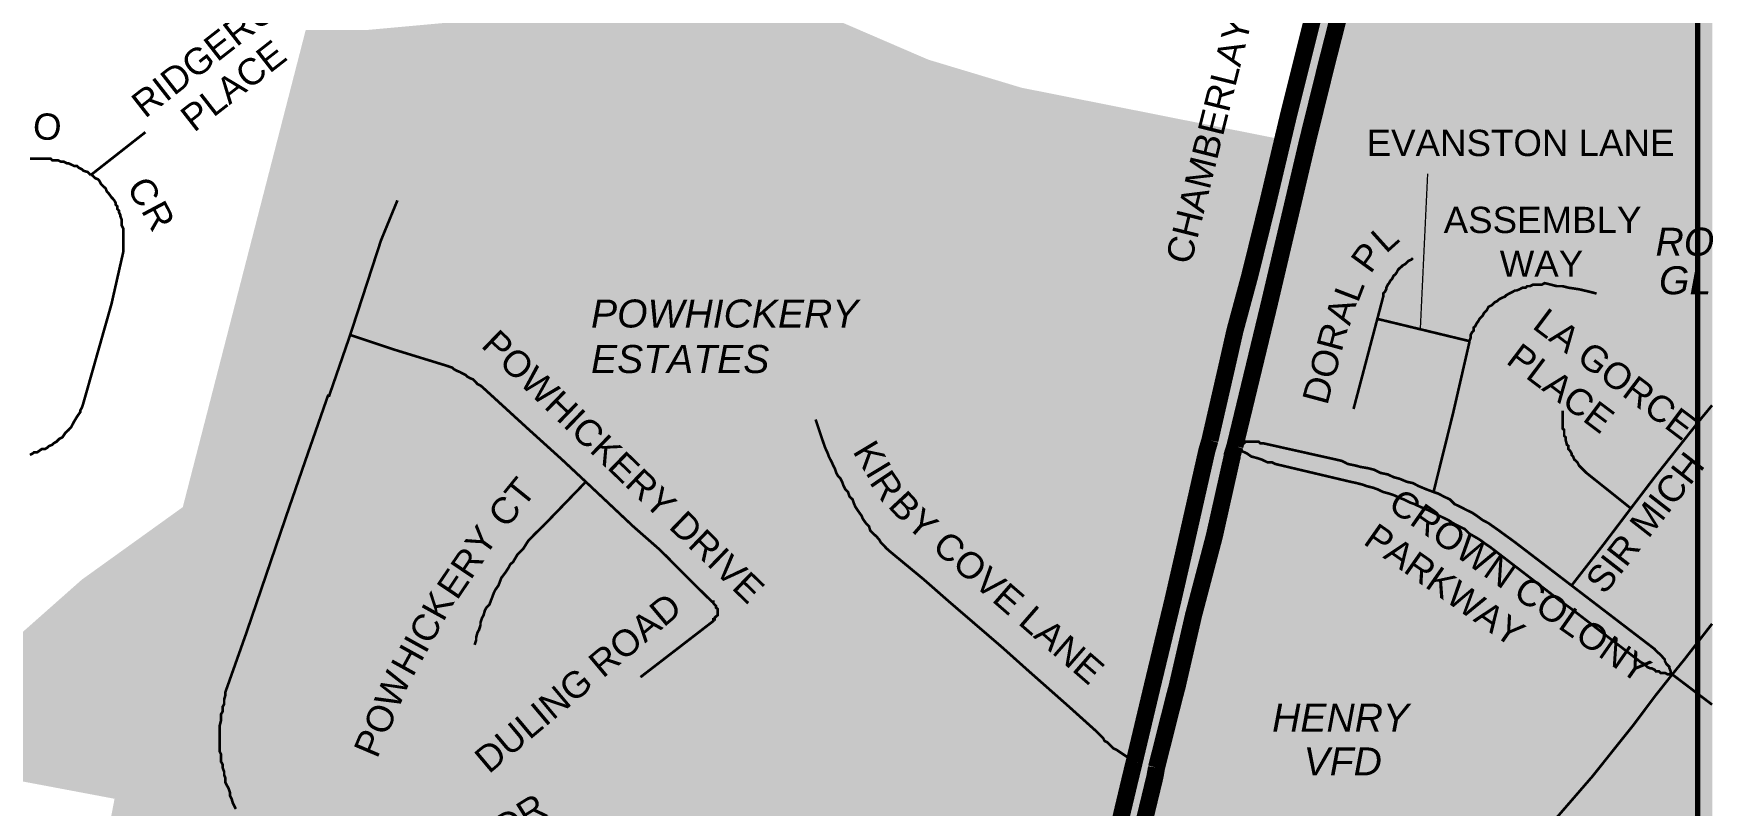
# Model space of a CAD drawing. Header units: millimetres. Extents: x 10 to 1080, y 12 to 847.
# Drawn here: x 853 to 948.9, y 164.4 to 208.5 of the extents above; entities that cross this region are included whole.
import ezdxf

# ---------------------------------------------------------------- set-up
doc = ezdxf.new("R2010")
doc.units = ezdxf.units.MM

msp = doc.modelspace()

# ---------------------------------------------------------------- hatches: boundary and pattern name
at = {"layer": 'H', "linetype": 'CONTINUOUS'}
for points in [[(666.662, 31.15), (665.903, 33.443), (664.88, 36.318), (663.875, 38.77), (662.093, 40.217), (659.289, 41.91), (657.772, 43.938), (656.255, 45.896), (654.05, 46.655), (651.757, 46.99), (650.064, 48.772), (648.458, 50.624), (646.254, 51.223), (643.89, 52.158), (641.932, 53.94), (639.815, 54.857), (635.582, 54.698), (633.642, 56.056), (631.613, 57.062), (628.562, 57.997), (626.533, 59.514), (625.598, 62.054), (625.934, 65.105), (625.422, 67.557), (625.087, 71.12), (640.168, 68.492), (651.757, 71.455), (733.637, 96.855), (744.802, 101.688), (768.932, 110.825), (770.537, 108.038), (779.851, 91.687), (789.852, 98.884), (786.624, 110.067), (785.019, 114.97), (789.428, 121.25), (795.69, 119.133), (800.594, 116.84), (805.427, 115.235), (810.595, 111.672), (813.135, 110.578), (815.411, 111.936), (817.28, 112.607), (821.761, 111.936), (824.988, 112.43), (814.74, 133.773), (848.695, 119.133), (853.087, 141.058), (857.585, 164.765), (846.825, 166.793), (848.695, 169.845), (849.877, 172.632), (851.994, 173.99), (855.715, 177.288), (861.483, 181.434), (868.504, 208.703), (871.978, 208.703), (876.635, 209.127), (884.079, 210.308), (890.094, 210.573), (894.08, 210.573), (899.16, 209.127), (904.064, 207.01), (909.391, 205.405), (924.295, 202.442), (925.23, 204.717), (932.427, 239.095), (932.18, 250.79), (932.85, 263.56), (919.392, 263.56), (919.639, 266.524), (921.755, 295.663), (933.362, 292.858), (933.785, 301.925), (932.18, 309.122), (930.822, 316.988), (929.128, 324.944), (928.441, 325.208), (880.78, 334.01), (892.387, 394.458), (910.59, 400.72), (912.865, 405.13), (894.997, 430.953), (887.307, 452.12), (877.058, 452.79), (872.913, 457.2), (866.634, 465.42), (857.074, 472.775), (845.22, 475.58), (837.512, 475.58), (826.17, 473.534), (817.28, 476.762), (811.018, 480.995), (806.362, 486.322), (803.222, 489.197), (840.475, 538.815), (834.637, 551.692), (849.207, 566.244), (850.724, 566.332), (853.017, 566.42), (855.292, 566.596), (857.673, 566.755), (860.037, 566.932), (862.401, 567.09), (864.87, 567.267), (867.234, 567.514), (869.597, 567.69), (872.067, 567.937), (874.518, 568.113), (876.882, 568.36), (879.334, 568.537), (881.803, 568.713), (884.167, 568.96), (886.619, 569.136), (889, 569.295), (891.364, 569.472), (893.815, 569.56), (896.108, 569.718), (898.472, 569.807), (900.853, 569.895), (903.129, 569.895), (905.422, 569.895), (907.627, 569.895), (909.814, 569.807), (912.354, 569.718), (916.675, 569.63), (918.88, 569.63), (920.997, 569.718), (923.202, 569.895), (925.318, 570.054), (927.523, 570.142), (929.64, 570.318), (931.827, 570.477), (936.149, 570.742), (940.47, 570.9), (944.704, 570.742), (948.849, 570.318), (948.849, 28.751), (667.297, 28.751), (666.662, 31.15)], [(942.834, 193.375), (941.405, 193.375), (940.982, 194.645), (940.558, 193.375), (939.2, 193.375), (940.294, 192.528), (939.871, 191.17), (940.982, 192.017), (942.164, 191.17), (941.74, 192.528), (942.834, 193.375), (942.834, 193.375)], [(873.407, 190.5), (871.978, 190.5), (871.555, 191.77), (871.132, 190.5), (869.774, 190.5), (870.867, 189.653), (870.444, 188.295), (871.555, 189.142), (872.737, 188.295), (872.314, 189.653), (873.407, 190.5), (873.407, 190.5)], [(937.172, 189.9), (935.725, 189.9), (935.302, 191.17), (934.879, 189.9), (933.521, 189.9), (934.632, 189.054), (934.208, 187.713), (935.302, 188.56), (936.484, 187.713), (936.061, 189.054), (937.172, 189.9), (937.172, 189.9)], [(885.014, 183.303), (883.567, 183.303), (883.144, 184.573), (882.721, 183.303), (881.38, 183.303), (882.474, 182.457), (882.05, 181.098), (883.144, 181.945), (884.343, 181.098), (883.92, 182.457), (885.014, 183.303), (885.014, 183.303)], [(925.054, 183.815), (923.625, 183.815), (923.202, 185.085), (922.778, 183.815), (921.42, 183.815), (922.514, 182.968), (922.091, 181.61), (923.202, 182.457), (924.384, 181.61), (923.96, 182.968), (925.054, 183.815), (925.054, 183.815)], [(935.478, 183.127), (934.032, 183.127), (933.609, 184.397), (933.185, 183.127), (931.827, 183.127), (932.938, 182.28), (932.515, 180.94), (933.609, 181.786), (934.791, 180.94), (934.367, 182.28), (935.478, 183.127), (935.478, 183.127)], [(945.462, 179.917), (944.033, 179.917), (943.61, 181.187), (943.187, 179.917), (941.828, 179.917), (942.922, 179.07), (942.499, 177.712), (943.61, 178.558), (944.792, 177.712), (944.368, 179.07), (945.462, 179.917), (945.462, 179.917)], [(927.259, 177.2), (925.83, 177.2), (925.407, 178.47), (924.983, 177.2), (923.625, 177.2), (924.719, 176.354), (924.295, 175.013), (925.407, 175.86), (926.588, 175.013), (926.165, 176.354), (927.259, 177.2), (927.259, 177.2)], [(867.992, 174.837), (866.563, 174.837), (866.14, 176.107), (865.717, 174.837), (864.358, 174.837), (865.452, 173.99), (865.029, 172.632), (866.14, 173.478), (867.322, 172.632), (866.898, 173.99), (867.992, 174.837), (867.992, 174.837)], [(920.062, 173.478), (920.15, 173.902), (920.397, 174.325), (919.974, 174.66), (919.974, 174.413), (919.815, 173.99), (919.639, 173.743), (919.639, 173.478), (919.639, 173.232), (919.815, 172.896), (919.974, 172.473), (919.974, 172.208), (920.397, 172.632), (920.15, 172.967), (920.062, 173.478), (920.062, 173.478)], [(923.29, 173.478), (923.114, 174.166), (922.778, 174.748), (922.179, 175.084), (921.508, 175.26), (920.75, 175.084), (920.238, 174.748), (919.815, 174.166), (919.727, 173.478), (919.815, 172.808), (920.238, 172.208), (920.75, 171.873), (921.085, 171.697), (921.508, 171.697), (921.844, 171.697), (922.179, 171.873), (922.778, 172.208), (923.114, 172.808), (923.29, 173.478), (923.29, 173.478)], [(921.508, 175.436), (921.244, 175.348), (920.909, 175.172), (920.574, 174.925), (920.238, 174.925), (920.662, 174.413), (920.997, 174.66), (921.508, 174.748), (921.932, 174.66), (922.355, 174.413), (922.69, 174.925), (922.443, 174.925), (922.091, 175.172), (921.755, 175.348), (921.508, 175.436), (921.508, 175.436)], [(923.202, 173.478), (923.202, 173.743), (923.025, 173.99), (922.867, 174.413), (922.867, 174.66), (922.443, 174.325), (922.69, 173.902), (922.778, 173.478), (922.69, 172.967), (922.443, 172.632), (922.867, 172.208), (922.867, 172.473), (923.025, 172.896), (923.202, 173.232), (923.202, 173.478), (923.202, 173.478)], [(920.397, 173.478), (920.485, 173.055), (920.662, 172.632), (921.085, 172.473), (921.508, 172.385), (921.932, 172.473), (922.267, 172.632), (922.514, 173.055), (922.602, 173.478), (922.514, 173.902), (922.267, 174.237), (922.02, 174.237), (922.02, 174.078), (921.173, 174.078), (921.173, 173.567), (921.932, 173.567), (921.932, 173.39), (921.173, 173.39), (921.173, 172.72), (920.997, 172.72), (920.997, 174.237), (922.02, 174.237), (922.267, 174.237), (921.932, 174.502), (921.508, 174.59), (921.085, 174.502), (920.662, 174.237), (920.485, 173.902), (920.397, 173.478), (920.397, 173.478)], [(946.908, 171.962), (945.462, 171.962), (945.039, 173.232), (944.615, 171.962), (943.257, 171.962), (944.368, 171.115), (943.945, 169.757), (945.039, 170.603), (946.221, 169.757), (945.797, 171.115), (946.908, 171.962), (946.908, 171.962)], [(921.508, 171.626), (921.755, 171.626), (922.091, 171.873), (922.443, 172.12), (922.69, 172.12), (922.355, 172.632), (921.932, 172.385), (921.508, 172.297), (920.997, 172.385), (920.662, 172.632), (920.238, 172.12), (920.485, 172.12), (920.909, 171.873), (921.244, 171.626), (921.508, 171.626), (921.508, 171.626)]]:
    msp.add_hatch(color=256, dxfattribs=at).paths.add_polyline_path(points)

# ---------------------------------------------------------------- linework, layer by layer
at = {"layer": 'P'}
for points, const_width in [([(42.245, 29.475), (42.245, 836.683), (948.002, 836.683), (948.002, 29.475), (42.245, 29.475), (42.245, 29.475)], 0.301), ([(927.082, 213.783), (925.901, 208.88), (924.631, 203.8), (923.449, 198.808), (922.426, 194.663), (921.579, 191.523), (921.156, 189.653), (920.15, 185.261)], 0.978), ([(928.194, 212.178), (926.835, 206.851), (925.724, 202.353), (923.537, 193.04), (921.579, 184.926)], 0.978), ([(856.227, 200.413), (859.349, 202.865)], 0.151), ([(852.752, 201.348), (852.911, 201.348), (853.087, 201.348), (853.264, 201.348), (853.422, 201.348), (853.599, 201.348), (853.934, 201.348), (854.022, 201.26), (854.181, 201.26), (854.357, 201.26), (854.534, 201.172), (854.692, 201.172), (854.869, 201.083), (854.957, 201.083), (855.116, 201.013), (855.292, 200.925), (855.451, 200.925), (855.539, 200.836), (855.715, 200.748), (855.804, 200.66), (856.051, 200.589), (856.227, 200.413)], 0.151), ([(932.586, 200.501), (932.162, 191.523)], 0.075), ([(856.227, 200.413), (856.298, 200.413), (856.386, 200.325), (856.474, 200.237), (856.65, 200.166), (856.721, 200.078), (856.809, 199.902), (856.897, 199.813), (857.074, 199.655), (857.144, 199.478), (857.232, 199.39), (857.409, 199.143), (857.497, 199.055), (857.568, 198.967), (857.656, 198.808), (857.656, 198.72), (857.744, 198.632), (857.744, 198.473), (857.832, 198.385), (857.832, 198.296), (857.92, 198.12), (857.92, 198.049), (857.991, 197.873), (857.991, 197.785), (857.991, 197.626), (857.991, 197.538), (858.079, 197.362), (858.079, 197.203), (858.079, 197.115), (858.079, 196.938), (858.079, 196.779), (858.079, 196.691), (858.079, 196.515), (858.079, 196.427), (858.079, 196.268), (858.079, 196.092), (858.079, 196.003), (857.409, 193.04), (856.474, 189.742), (855.804, 187.378), (855.715, 187.113), (855.627, 186.955), (855.627, 186.866), (855.451, 186.619), (855.292, 186.355), (855.204, 186.196), (855.116, 186.02), (855.028, 185.932), (854.957, 185.843), (854.781, 185.685), (854.604, 185.42), (854.445, 185.349), (854.357, 185.261), (854.269, 185.173), (854.11, 185.085), (854.022, 184.997), (853.846, 184.926), (853.758, 184.838), (853.599, 184.75), (853.422, 184.75), (853.175, 184.573), (852.999, 184.573), (852.911, 184.503), (852.752, 184.415)], 0.151), ([(871.044, 191.276), (872.808, 196.691), (873.742, 198.967)], 0.151), ([(931.739, 195.668), (931.651, 195.58), (931.492, 195.509), (931.404, 195.421), (931.316, 195.333), (931.157, 195.245), (931.069, 195.157), (930.981, 195.086), (930.892, 194.998), (930.804, 194.822), (930.734, 194.733), (930.645, 194.663), (930.557, 194.486), (930.469, 194.398), (930.381, 194.239), (930.31, 194.151), (930.222, 193.975), (930.222, 193.887), (930.134, 193.728), (930.046, 193.64), (930.046, 193.463), (929.711, 192.193)], 0.151), ([(934.967, 190.923), (935.038, 191.1), (935.038, 191.276), (935.126, 191.435), (935.214, 191.523), (935.214, 191.699), (935.302, 191.77), (935.39, 191.946), (935.461, 192.035), (935.549, 192.193), (935.637, 192.282), (935.725, 192.37), (935.814, 192.546), (935.884, 192.617), (935.972, 192.705), (936.061, 192.881), (936.237, 192.969), (936.308, 193.04), (936.396, 193.128), (936.572, 193.216), (936.66, 193.305), (936.819, 193.393), (936.995, 193.463), (937.084, 193.552), (937.242, 193.64), (937.419, 193.728), (937.578, 193.816), (937.666, 193.816), (937.842, 193.887), (938.001, 193.975), (938.177, 193.975), (938.265, 194.063), (938.424, 194.063), (938.601, 194.151), (938.777, 194.151), (938.936, 194.151), (939.112, 194.151), (939.271, 194.239), (939.624, 194.151), (939.959, 194.063), (940.294, 194.063), (940.629, 193.975), (941.229, 193.887), (941.899, 193.728), (942.234, 193.64)], 0.151), ([(929.711, 192.193), (928.352, 187.043)], 0.151), ([(934.967, 190.923), (929.711, 192.193)], 0.151), ([(864.517, 164.183), (864.429, 164.342), (864.341, 164.518), (864.27, 164.765), (864.182, 164.941), (864.182, 165.1), (864.094, 165.365), (864.006, 165.523), (863.918, 165.7), (863.918, 165.947), (863.847, 166.123), (863.847, 166.299), (863.759, 166.546), (863.759, 166.723), (863.671, 166.882), (863.671, 167.146), (863.671, 167.305), (863.582, 167.481), (863.582, 167.728), (863.582, 167.905), (863.582, 168.063), (863.582, 168.24), (863.582, 168.663), (863.582, 168.91), (863.671, 169.263), (863.671, 169.598), (863.759, 169.757), (863.759, 170.021), (863.847, 170.18), (863.847, 170.445), (863.918, 170.692), (863.918, 170.868), (864.006, 171.115), (865.117, 174.255), (867.481, 181.187), (868.504, 184.15), (869.774, 187.801), (869.844, 187.801), (871.044, 191.276)], 0.151), ([(871.044, 191.276), (873.584, 190.429), (876.618, 189.495), (876.882, 189.406), (876.97, 189.318), (877.129, 189.23), (877.305, 189.159), (877.464, 189.071), (877.641, 188.983), (877.729, 188.895), (877.888, 188.807), (878.064, 188.736), (878.152, 188.648), (878.311, 188.472), (878.487, 188.383), (878.575, 188.313), (881.274, 185.843), (883.144, 184.15), (884.502, 182.88)], 0.151), ([(932.921, 182.298), (934.032, 186.778), (934.967, 190.853), (934.967, 190.923)], 0.151), ([(944.192, 181.363), (945.55, 183.145), (948.161, 186.443), (948.831, 187.254)], 0.151), ([(915.829, 166.882), (914.806, 167.569), (914.647, 167.64), (914.471, 167.816), (914.294, 167.993), (914.135, 168.063), (914.047, 168.24), (913.871, 168.416), (913.712, 168.575), (912.107, 170.021), (909.814, 172.05), (908.297, 173.408), (907.027, 174.502), (905.245, 176.036), (903.799, 177.306), (901.859, 178.911), (901.682, 179.07), (901.347, 179.423), (901.259, 179.582), (901.1, 179.758), (900.924, 179.917), (900.748, 180.093), (900.677, 180.34), (900.501, 180.516), (900.324, 180.763), (900.254, 180.94), (900.077, 181.187), (899.901, 181.451), (899.83, 181.61), (899.742, 181.875), (899.566, 182.033), (899.478, 182.298), (899.319, 182.457), (899.231, 182.633), (899.142, 182.88), (899.054, 183.056), (898.895, 183.233), (898.807, 183.392), (898.719, 183.656), (898.631, 183.815), (898.56, 183.991), (898.472, 184.15), (898.384, 184.326), (898.296, 184.573), (898.208, 184.75), (898.137, 184.926), (897.625, 186.443)], 0.151), ([(944.192, 181.363), (941.652, 183.392), (941.564, 183.48), (941.476, 183.568), (941.317, 183.727), (941.229, 183.815), (941.141, 183.991), (941.052, 184.079), (940.964, 184.15), (940.894, 184.326), (940.805, 184.415), (940.805, 184.503), (940.717, 184.662), (940.629, 184.75), (940.629, 184.926), (940.541, 184.997), (940.47, 185.261), (940.47, 185.42), (940.382, 185.508), (940.382, 185.685), (940.382, 185.843), (940.294, 185.932), (940.294, 186.108), (940.294, 186.267), (940.294, 186.355), (940.294, 186.531), (940.294, 186.69), (940.294, 186.778), (940.294, 186.955)], 0.151), ([(920.15, 185.261), (919.974, 184.662), (918.616, 178.647), (918.034, 176.107), (916.834, 171.115), (915.829, 166.882)], 0.978), ([(921.579, 184.926), (921.42, 184.415), (921.42, 184.326), (920.397, 179.758), (919.215, 175.26), (918.281, 171.203), (918.104, 170.533), (917.099, 166.546)], 0.978), ([(921.579, 184.926), (921.667, 184.926), (921.755, 184.997), (921.844, 184.997), (921.914, 185.085), (922.002, 185.085), (922.091, 185.085), (922.179, 185.173), (922.338, 185.173), (922.426, 185.173), (922.514, 185.173), (922.602, 185.173), (922.69, 185.173), (922.849, 185.173), (922.937, 185.173), (923.025, 185.085), (923.114, 185.085), (923.184, 185.085), (927.682, 184.079), (928.017, 183.903), (928.441, 183.815), (928.776, 183.727), (929.199, 183.656), (929.534, 183.568), (929.887, 183.392), (930.31, 183.303), (930.645, 183.145), (930.981, 183.056), (931.404, 182.88), (931.739, 182.809), (932.074, 182.633), (932.498, 182.457), (932.921, 182.298)], 0.151), ([(921.579, 184.926), (921.667, 184.838), (921.844, 184.75), (921.914, 184.662), (922.267, 184.503), (922.514, 184.326), (922.849, 184.238), (923.114, 184.15), (923.449, 183.991), (923.537, 183.991), (923.696, 183.991), (923.872, 183.903), (928.194, 182.88), (928.529, 182.809), (928.864, 182.721), (929.111, 182.633), (929.464, 182.545), (929.711, 182.457), (930.046, 182.298), (930.381, 182.21), (930.645, 182.122), (930.981, 181.963), (931.228, 181.875), (931.58, 181.698), (931.827, 181.61), (932.162, 181.451), (932.586, 181.275)], 0.151), ([(884.502, 182.88), (882.05, 180.34), (881.698, 180.005), (881.539, 179.846), (881.204, 179.493), (880.939, 179.07), (880.604, 178.735), (880.357, 178.312), (880.181, 178.153), (880.092, 177.976), (879.934, 177.729), (879.669, 177.377), (879.581, 177.13), (879.51, 176.953), (879.334, 176.706), (879.246, 176.53), (879.158, 176.283), (879.087, 176.107), (878.999, 175.86), (878.822, 175.683), (878.734, 175.525), (878.664, 175.26), (878.575, 175.101), (878.487, 174.837), (878.487, 174.678), (878.399, 174.413), (878.311, 174.255), (878.24, 173.99), (878.24, 173.831), (878.152, 173.567)], 0.151), ([(884.502, 182.88), (887.201, 180.34), (888.647, 179.07), (889.159, 178.576), (889.741, 177.976), (891.699, 176.036), (891.787, 176.036), (891.787, 175.948), (891.858, 175.86), (891.946, 175.772), (891.946, 175.683), (892.034, 175.613), (892.034, 175.525), (892.034, 175.525)], 0.151), ([(932.921, 182.298), (933.185, 182.21), (933.521, 182.033), (933.856, 181.875), (934.12, 181.61), (934.455, 181.451), (934.791, 181.275), (935.126, 181.116), (935.39, 180.94), (935.725, 180.693), (936.061, 180.516), (936.308, 180.34), (936.66, 180.093), (936.995, 179.846), (937.242, 179.67), (937.578, 179.423), (940.805, 176.953)], 0.151), ([(932.586, 181.275), (933.432, 180.852), (933.768, 180.693), (934.032, 180.516), (934.367, 180.34), (934.702, 180.181), (934.967, 179.917), (935.549, 179.582), (935.884, 179.335), (936.149, 179.158), (940.118, 176.107)], 0.151), ([(940.805, 176.953), (942.658, 179.335), (944.192, 181.363)], 0.151), ([(940.805, 176.953), (945.55, 173.32), (945.621, 173.232), (945.709, 173.143), (945.797, 173.073), (945.974, 172.896), (946.132, 172.72), (946.132, 172.649), (946.221, 172.473), (946.309, 172.385), (946.397, 172.297), (946.397, 172.226), (946.468, 172.05), (946.468, 171.962), (946.556, 171.873)], 0.151), ([(892.034, 175.525), (892.034, 175.436), (892.034, 175.348), (892.034, 175.26), (891.946, 175.189), (891.858, 175.101), (891.858, 175.013), (891.787, 175.013), (891.787, 174.925), (887.624, 171.715)], 0.151), ([(940.118, 176.107), (940.805, 175.613), (944.774, 172.561), (944.951, 172.473), (945.039, 172.385), (945.127, 172.297), (945.286, 172.226), (945.374, 172.226), (945.55, 172.138), (945.621, 172.05), (945.797, 172.05), (945.885, 171.962), (946.044, 171.962), (946.132, 171.962), (946.309, 171.873), (946.397, 171.873), (946.556, 171.873)], 0.151), ([(946.556, 171.873), (947.244, 172.72), (948.831, 174.766)], 0.151), ([(936.484, 159.526), (938.689, 162.225), (941.987, 166.035), (944.351, 168.998), (945.55, 170.603), (946.556, 171.873)], 0.151), ([(946.556, 171.873), (948.831, 170.145)], 0.151), ([(915.829, 166.882), (915.564, 165.788), (914.718, 162.225), (914.382, 160.796)], 0.978), ([(917.099, 166.546), (917.011, 166.035), (915.988, 161.802), (915.564, 160.108)], 0.978)]:
    msp.add_lwpolyline(points, dxfattribs=dict(at, const_width=const_width))

# ---------------------------------------------------------------- texts
at = {"layer": 'T', "char_height": 1.5, "attachment_point": 1}
for s, insert, rotation in [('{\\fArial|b0|i0|c0|p18;CHAMBERLAYNE ROAD}', (917.6, 195.6), 76), ('{\\fArial|b0|i0|c0|p18;RIDGERUN}', (858.4, 204.8), 38), ('{\\fArial|b0|i0|c0|p18;PLACE}', (861.2, 204), 38), ('{\\fArial|b0|i0|c0|p18;O}', (853, 204), 355), ('{\\fArial|b0|i0|c0|p18;C}', (859.5, 200.5), 302), ('{\\fArial|b0|i0|c0|p18;R}', (860.4, 199.1), 298), ('{\\fArial|b0|i0|c0|p18;L}', (929.2, 197), 42), ('{\\fArial|b0|i0|c0|p18;P}', (928.1, 195.6), 54), ('{\\fArial|b0|i0|c0|p18;L}', (927.2, 193.6), 69), ('{\\fArial|b0|i0|c0|p18;A}', (926.7, 192.2), 73), ('{\\fArial|b0|i0|c0|p18;LA GORCE}', (939.4, 192.9), 323), ('{\\fArial|b0|i0|c0|p18;POWHICKERY DRIVE}', (879.5, 191.7), 316), ('{\\fArial|b0|i0|c0|p18;DOR}', (925.4, 187.6), 75), ('{\\fArial|b0|i0|c0|p18;PLACE}', (937.9, 190.9), 323), ('{\\fArial|b0|i0|c0|p18;KI}', (901, 185.4), 301), ('{\\fArial|b0|i0|c0|p18;SIR MICH}', (941.5, 177.3), 52), ('{\\fArial|b0|i0|c0|p18;R}', (901.9, 183.7), 304), ('{\\fArial|b0|i0|c0|p18;CT}', (878.8, 181.1), 51), ('{\\fArial|b0|i0|c0|p18;B}', (902.8, 182.5), 313), ('{\\fArial|b0|i0|c0|p18;CROWN COLONY}', (931.1, 182.6), 325), ('{\\fArial|b0|i0|c0|p18;Y COVE LANE}', (903.7, 181.5), 319), ('{\\fArial|b0|i0|c0|p18;Y}', (877.5, 179.4), 54), ('{\\fArial|b0|i0|c0|p18;PARKWAY}', (929.7, 180.6), 325), ('{\\fArial|b0|i0|c0|p18;ER}', (875.9, 176.9), 56), ('{\\fArial|b0|i0|c0|p18;HICK}', (873.3, 172.4), 61), ('{\\fArial|b0|i0|c0|p18;DULING ROAD}', (878, 167.3), 40), ('{\\fArial|b0|i0|c0|p18;POW}', (871.2, 167.6), 67), ('{\\fArial|b0|i0|c0|p18;WINSTON DR}', (870.2, 158), 32)]:
    msp.add_mtext(s, dxfattribs=dict(at, insert=insert, rotation=rotation))
at = {"layer": 'T', "attachment_point": 1}
for s, insert, char_height in [('{\\fArial|b0|i0|c0|p18;EVANSTON LANE}', (929.1, 203), 1.5), ('{\\fArial|b0|i0|c0|p18;ASSEMBLY}', (933.5, 198.6), 1.5), ('{\\fArial|b0|i1|c0|p18;RO}', (945.6, 197.4), 1.6), ('{\\fArial|b0|i0|c0|p18;WAY}', (936.7, 196.1), 1.5), ('{\\fArial|b0|i1|c0|p18;GL}', (945.8, 195.2), 1.6), ('{\\fArial|b0|i1|c0|p18;POWHICKERY}', (884.8, 193.3), 1.6), ('{\\fArial|b0|i1|c0|p18;ESTATES}', (884.8, 190.7), 1.6), ('{\\fArial|b0|i1|c0|p18;HENRY}', (923.7, 170.2), 1.6), ('{\\fArial|b0|i1|c0|p18;VFD}', (925.5, 167.7), 1.6)]:
    msp.add_mtext(s, dxfattribs=dict(at, insert=insert, char_height=char_height))

doc.saveas('drawing.dxf')
